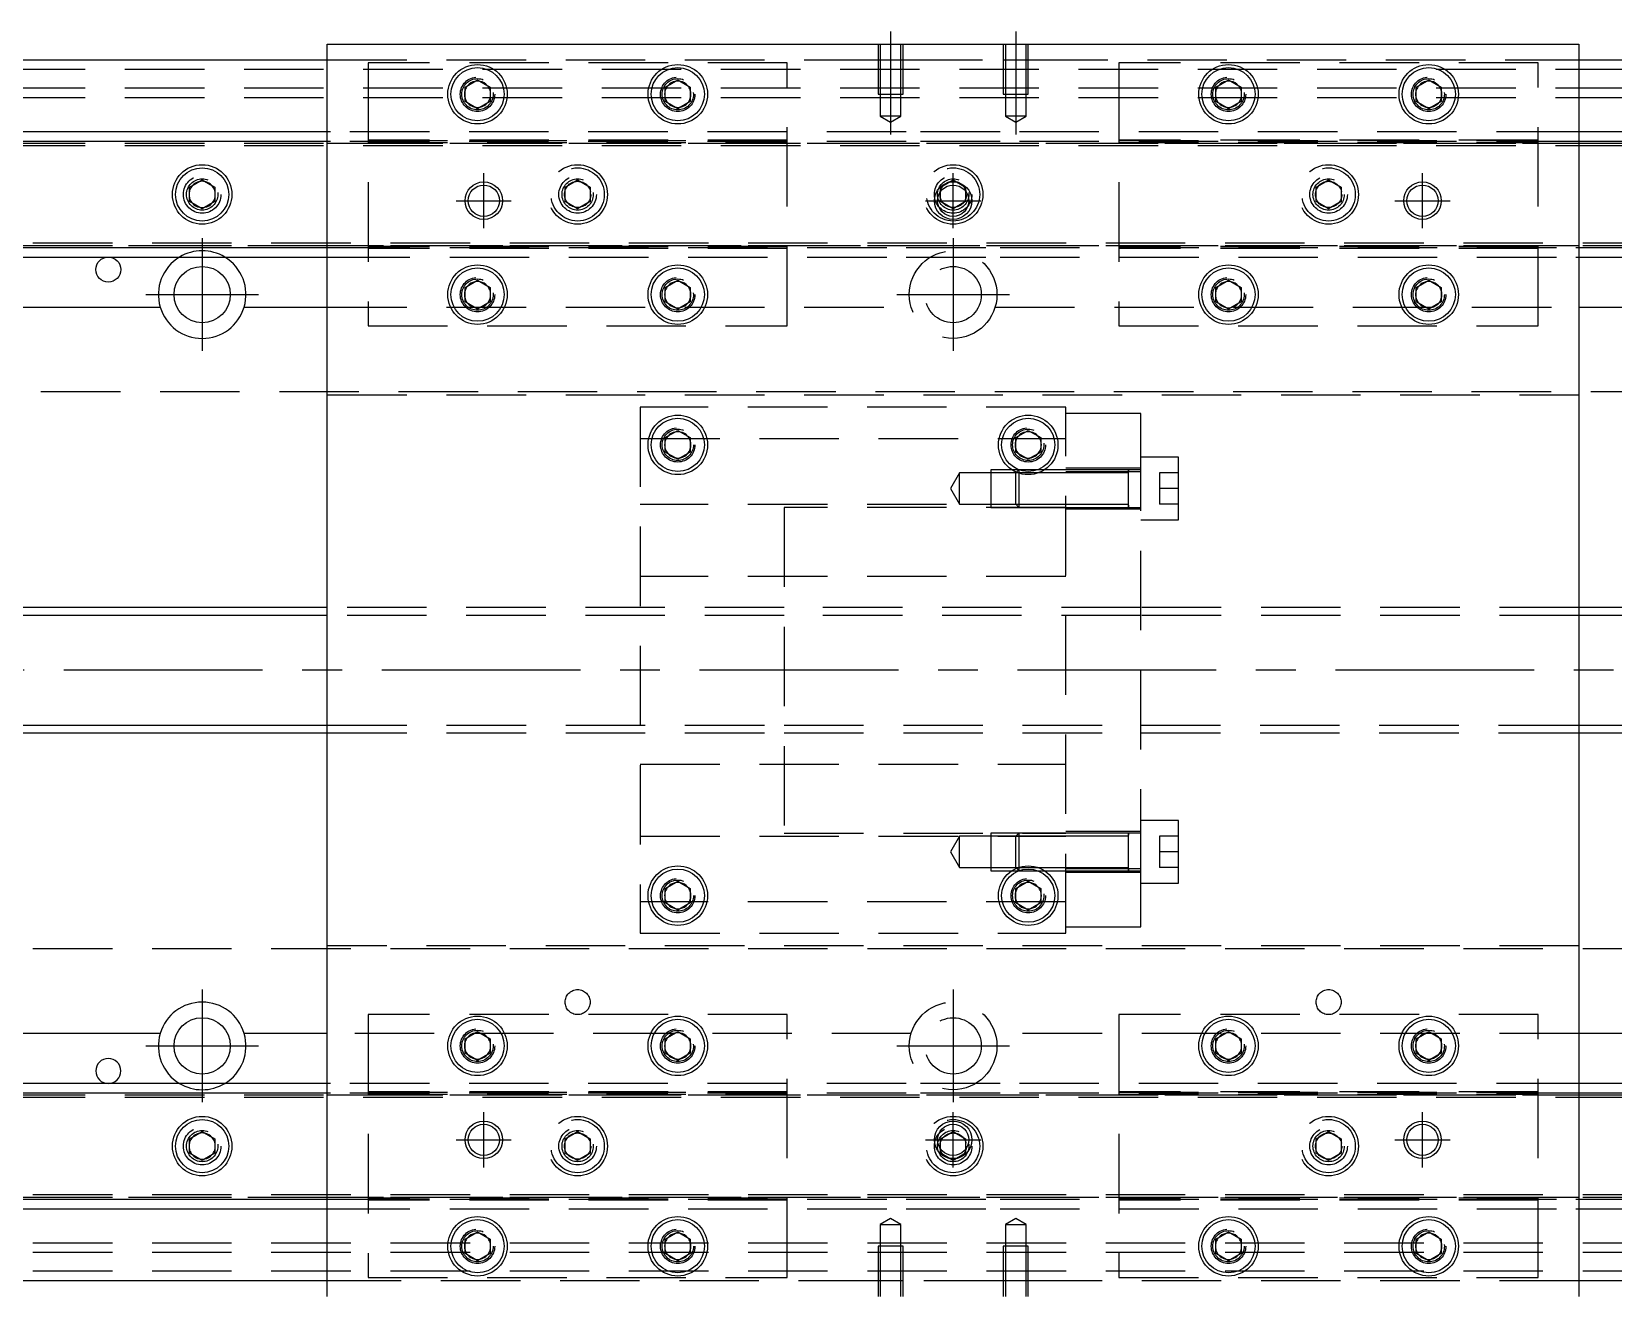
# Model space of a CAD drawing. Extents: x -20 to 983, y -290 to 102.
# Drawn here: x 232.7 to 485.5, y -100 to 102 of the extents above; entities that cross this region are included whole.
import ezdxf

# ---------------------------------------------------------------- set-up
doc = ezdxf.new("R2010")
doc.units = 0
doc.linetypes.add('CENTER', pattern=[50.8, 31.75, -6.35, 6.35, -6.35])
doc.linetypes.add('DASHED', pattern=[19.05, 12.7, -6.35])
doc.layers.get('0').update_dxf_attribs({"linetype": 'CONTINUOUS'})
doc.layers.add('CENTER', color=1, linetype='CENTER')

msp = doc.modelspace()

# ---------------------------------------------------------------- linework, layer by layer
at = {"color": 7, "linetype": 'CONTINUOUS'}
for p, q in [((280, -100), (280, 100)), ((280, 100), (480, 100)), ((480, 100), (480, -100)), ((0, 97.5), (280, 97.5)), ((480, 97.5), (760, 97.5)), ((302, 93.1547), (304, 94.309402)), ((304, 94.309402), (306, 93.1547)), ((334, 93.1547), (336, 94.309402)), ((336, 94.309402), (338, 93.1547)), ((422, 93.1547), (424, 94.309402)), ((424, 94.309402), (426, 93.1547)), ((454, 93.1547), (456, 94.309402)), ((456, 94.309402), (458, 93.1547)), ((302, 90.8453), (302, 93.1547)), ((306, 93.1547), (306, 90.8453)), ((334, 90.8453), (334, 93.1547)), ((338, 93.1547), (338, 90.8453)), ((422, 90.8453), (422, 93.1547)), ((426, 93.1547), (426, 90.8453)), ((454, 90.8453), (454, 93.1547)), ((458, 93.1547), (458, 90.8453)), ((304, 89.690598), (302, 90.8453)), ((306, 90.8453), (304, 89.690598)), ((336, 89.690598), (334, 90.8453)), ((338, 90.8453), (336, 89.690598)), ((424, 89.690598), (422, 90.8453)), ((426, 90.8453), (424, 89.690598)), ((456, 89.690598), (454, 90.8453)), ((458, 90.8453), (456, 89.690598)), ((280, 86), (0, 86)), ((760, 86), (480, 86)), ((280, 84.460392), (0, 84.460392)), ((760, 84.460392), (480, 84.460392)), ((258, 77.1547), (260, 78.309402)), ((258, 74.8453), (258, 77.1547)), ((260, 78.309402), (262, 77.1547)), ((262, 77.1547), (262, 74.8453)), ((260, 73.690598), (258, 74.8453)), ((262, 74.8453), (260, 73.690598)), ((0, 67.539608), (280, 67.539608)), ((0, 66), (280, 66)), ((480, 67.539608), (760, 67.539608)), ((480, 66), (760, 66)), ((302, 61.1547), (304, 62.309402)), ((302, 58.8453), (302, 61.1547)), ((304, 62.309402), (306, 61.1547)), ((306, 61.1547), (306, 58.8453)), ((334, 61.1547), (336, 62.309402)), ((334, 58.8453), (334, 61.1547)), ((336, 62.309402), (338, 61.1547)), ((338, 61.1547), (338, 58.8453)), ((422, 61.1547), (424, 62.309402)), ((422, 58.8453), (422, 61.1547)), ((424, 62.309402), (426, 61.1547)), ((426, 61.1547), (426, 58.8453)), ((454, 61.1547), (456, 62.309402)), ((454, 58.8453), (454, 61.1547)), ((456, 62.309402), (458, 61.1547)), ((458, 61.1547), (458, 58.8453)), ((304, 57.690598), (302, 58.8453)), ((306, 58.8453), (304, 57.690598)), ((336, 57.690598), (334, 58.8453)), ((338, 58.8453), (336, 57.690598)), ((424, 57.690598), (422, 58.8453)), ((426, 58.8453), (424, 57.690598)), ((456, 57.690598), (454, 58.8453)), ((458, 58.8453), (456, 57.690598)), ((146.708204, 58), (253.291796, 58)), ((266.708204, 58), (280, 58)), ((480, 58), (493.291796, 58)), ((334, 37.1547), (336, 38.309402)), ((336, 38.309402), (338, 37.1547)), ((390, 37.1547), (392, 38.309402)), ((392, 38.309402), (394, 37.1547)), ((334, 34.8453), (334, 37.1547)), ((338, 37.1547), (338, 34.8453)), ((390, 34.8453), (390, 37.1547)), ((394, 37.1547), (394, 34.8453)), ((336, 33.690598), (334, 34.8453)), ((338, 34.8453), (336, 33.690598)), ((392, 33.690598), (390, 34.8453)), ((394, 34.8453), (392, 33.690598)), ((408, 26.011846), (408, 26.012874)), ((280, 10), (28, 10)), ((703, 10), (480, 10)), ((28, -10), (280, -10)), ((480, -10), (703, -10)), ((390, -31.511852), (390.44468, -31.511852)), ((334, -34.8453), (336, -33.690598)), ((334, -37.1547), (334, -34.8453)), ((336, -33.690598), (338, -34.8453)), ((338, -34.8453), (338, -37.1547)), ((390, -34.8453), (392, -33.690598)), ((390, -37.1547), (390, -34.8453)), ((392, -33.690598), (394, -34.8453)), ((394, -34.8453), (394, -37.1547)), ((336, -38.309402), (334, -37.1547)), ((338, -37.1547), (336, -38.309402)), ((392, -38.309402), (390, -37.1547)), ((394, -37.1547), (392, -38.309402)), ((253.291796, -58), (146.708204, -58)), ((280, -58), (266.708204, -58)), ((302, -58.8453), (304, -57.690598)), ((304, -57.690598), (306, -58.8453)), ((334, -58.8453), (336, -57.690598)), ((336, -57.690598), (338, -58.8453)), ((422, -58.8453), (424, -57.690598)), ((424, -57.690598), (426, -58.8453)), ((454, -58.8453), (456, -57.690598)), ((456, -57.690598), (458, -58.8453)), ((493.291796, -58), (480, -58)), ((302, -61.1547), (302, -58.8453)), ((306, -58.8453), (306, -61.1547)), ((334, -61.1547), (334, -58.8453)), ((338, -58.8453), (338, -61.1547)), ((422, -61.1547), (422, -58.8453)), ((426, -58.8453), (426, -61.1547)), ((454, -61.1547), (454, -58.8453)), ((458, -58.8453), (458, -61.1547)), ((304, -62.309402), (302, -61.1547)), ((306, -61.1547), (304, -62.309402)), ((336, -62.309402), (334, -61.1547)), ((338, -61.1547), (336, -62.309402)), ((424, -62.309402), (422, -61.1547)), ((426, -61.1547), (424, -62.309402)), ((456, -62.309402), (454, -61.1547)), ((458, -61.1547), (456, -62.309402)), ((280, -66), (0, -66)), ((280, -67.539608), (0, -67.539608)), ((760, -66), (480, -66)), ((760, -67.539608), (480, -67.539608)), ((258, -74.8453), (260, -73.690598)), ((258, -77.1547), (258, -74.8453)), ((260, -73.690598), (262, -74.8453)), ((262, -74.8453), (262, -77.1547)), ((260, -78.309402), (258, -77.1547)), ((262, -77.1547), (260, -78.309402)), ((0, -84.460392), (280, -84.460392)), ((480, -84.460392), (760, -84.460392)), ((0, -86), (280, -86)), ((480, -86), (760, -86)), ((302, -90.8453), (304, -89.690598)), ((302, -93.1547), (302, -90.8453)), ((304, -89.690598), (306, -90.8453)), ((306, -90.8453), (306, -93.1547)), ((334, -90.8453), (336, -89.690598)), ((334, -93.1547), (334, -90.8453)), ((336, -89.690598), (338, -90.8453)), ((338, -90.8453), (338, -93.1547)), ((422, -90.8453), (424, -89.690598)), ((422, -93.1547), (422, -90.8453)), ((424, -89.690598), (426, -90.8453)), ((426, -90.8453), (426, -93.1547)), ((454, -90.8453), (456, -89.690598)), ((454, -93.1547), (454, -90.8453)), ((456, -89.690598), (458, -90.8453)), ((458, -90.8453), (458, -93.1547)), ((304, -94.309402), (302, -93.1547)), ((306, -93.1547), (304, -94.309402)), ((336, -94.309402), (334, -93.1547)), ((338, -93.1547), (336, -94.309402)), ((424, -94.309402), (422, -93.1547)), ((426, -93.1547), (424, -94.309402)), ((456, -94.309402), (454, -93.1547)), ((458, -93.1547), (456, -94.309402)), ((280, -97.5), (0, -97.5)), ((760, -97.5), (480, -97.5))]:
    msp.add_line(p, q, dxfattribs=at)
at = {"color": 3, "linetype": 'DASHED'}
for p, q in [((368.000006, 100), (368.000006, 92)), ((368.35, 100), (368.35, 92)), ((371.65, 92), (371.65, 100)), ((371.999994, 92), (371.999994, 100)), ((388.000006, 100), (388.000006, 92)), ((388.35, 100), (388.35, 92)), ((391.65, 92), (391.65, 100)), ((391.999994, 92), (391.999994, 100)), ((280, 97.5), (368.000006, 97.5)), ((286.5, 97), (286.5, 55)), ((353.5, 97), (286.5, 97)), ((353.5, 55), (353.5, 97)), ((368.000006, 97.5), (371.999994, 97.5)), ((371.999994, 97.5), (388.000006, 97.5)), ((388.000006, 97.5), (391.999994, 97.5)), ((391.999994, 97.5), (480, 97.5)), ((473.5, 97), (406.5, 97)), ((406.5, 97), (406.5, 55)), ((473.5, 55), (473.5, 97)), ((0, 96), (760, 96)), ((0, 93), (760, 93)), ((0, 91.5), (760, 91.5)), ((306.483582, 92.286038), (306.5, 92)), ((338.483582, 92.286038), (338.5, 92)), ((368.000006, 92), (371.999994, 92)), ((368.35, 92), (368.35, 88.5)), ((371.65, 88.5), (371.65, 92)), ((388.000006, 92), (391.999994, 92)), ((388.35, 92), (388.35, 88.5)), ((391.65, 88.5), (391.65, 92)), ((426.483582, 92.286038), (426.5, 92)), ((458.483582, 92.286038), (458.5, 92)), ((371.65, 88.5), (368.35, 88.5)), ((368.35, 88.5), (370, 87.547372)), ((370, 87.547372), (371.65, 88.5)), ((391.65, 88.5), (388.35, 88.5)), ((388.35, 88.5), (390, 87.547372)), ((390, 87.547372), (391.65, 88.5)), ((280.5, 86), (280, 86)), ((372.5, 86), (280.5, 86)), ((387.5, 86), (372.5, 86)), ((479.5, 86), (387.5, 86)), ((480, 86), (479.5, 86)), ((0, 84.204452), (280, 84.204452)), ((0, 84.2), (760, 84.2)), ((0, 83.8), (760, 83.8)), ((280.5, 84.460392), (280, 84.460392)), ((280, 84.204452), (280.5, 84.204452)), ((372.5, 84.460392), (280.5, 84.460392)), ((280.5, 84.204452), (479.5, 84.204452)), ((353.5, 84.643014), (286.5, 84.643014)), ((286.5, 84.6), (353.5, 84.6)), ((286.5, 84.3), (353.5, 84.3)), ((387.5, 84.460392), (372.5, 84.460392)), ((479.5, 84.460392), (387.5, 84.460392)), ((473.5, 84.643014), (406.5, 84.643014)), ((406.5, 84.6), (473.5, 84.6)), ((406.5, 84.3), (473.5, 84.3)), ((480, 84.460392), (479.5, 84.460392)), ((479.5, 84.204452), (480, 84.204452)), ((480, 84.204452), (760, 84.204452)), ((262.483582, 76.286038), (262.5, 76)), ((318, 77.1547), (320, 78.309402)), ((318, 74.8453), (318, 77.1547)), ((320, 78.309402), (322, 77.1547)), ((322, 77.1547), (322, 74.8453)), ((322.483582, 76.286038), (322.5, 76)), ((378, 77.1547), (380, 78.309402)), ((378, 74.8453), (378, 77.1547)), ((380, 78.309402), (382, 77.1547)), ((382, 77.1547), (382, 74.8453)), ((382.483582, 76.286038), (382.5, 76)), ((437.5, 76), (437.518502, 76.303588)), ((438, 77.1547), (440, 78.309402)), ((438, 74.8453), (438, 77.1547)), ((440, 78.309402), (442, 77.1547)), ((442, 77.1547), (442, 74.8453)), ((320, 73.690598), (318, 74.8453)), ((322, 74.8453), (320, 73.690598)), ((380, 73.690598), (378, 74.8453)), ((382, 74.8453), (380, 73.690598)), ((440, 73.690598), (438, 74.8453)), ((442, 74.8453), (440, 73.690598)), ((760, 68.2), (0, 68.2)), ((760, 67.8), (0, 67.8)), ((280, 67.795548), (0, 67.795548)), ((280.5, 67.795548), (280, 67.795548)), ((280, 67.539608), (280.5, 67.539608)), ((280, 66), (280.5, 66)), ((479.5, 67.795548), (280.5, 67.795548)), ((280.5, 67.539608), (372.5, 67.539608)), ((280.5, 66), (372.5, 66)), ((353.5, 67.7), (286.5, 67.7)), ((353.5, 67.4), (286.5, 67.4)), ((353.5, 67.356986), (286.5, 67.356986)), ((372.5, 67.539608), (387.5, 67.539608)), ((372.5, 66), (387.5, 66)), ((387.5, 67.539608), (479.5, 67.539608)), ((387.5, 66), (479.5, 66)), ((473.5, 67.7), (406.5, 67.7)), ((473.5, 67.4), (406.5, 67.4)), ((473.5, 67.356986), (406.5, 67.356986)), ((480, 67.795548), (479.5, 67.795548)), ((479.5, 67.539608), (480, 67.539608)), ((479.5, 66), (480, 66)), ((760, 67.795548), (480, 67.795548)), ((306.483582, 60.286038), (306.5, 60)), ((338.483582, 60.286038), (338.5, 60)), ((426.483582, 60.286038), (426.5, 60)), ((453.5, 60), (453.512884, 60.253488)), ((280, 58), (373.291796, 58)), ((386.708204, 58), (480, 58)), ((286.5, 55), (353.5, 55)), ((406.5, 55), (473.5, 55)), ((5.640312, 44.5), (760, 44.5)), ((280, 44), (480, 44)), ((398, 42), (330, 42)), ((330, 42), (330, -42)), ((398, -42), (398, 42)), ((410, 41), (398, 41)), ((410, 31.701734), (410, 41)), ((330, 37), (398, 37)), ((333.5, 36), (333.512884, 36.253488)), ((394.483582, 36.286038), (394.5, 36)), ((416, 34.011852), (410, 34.011852)), ((416, 24.011852), (416, 34.011852)), ((381, 31.511852), (379.556624, 29.011852)), ((381, 26.511852), (381, 31.511852)), ((386, 31.511852), (381, 31.511852)), ((386, 32.011846), (386, 26.011856)), ((389.419858, 32.011846), (386, 32.011846)), ((389.99998, 31.511852), (386, 31.511852)), ((390.49998, 32.011846), (389.419858, 32.011846)), ((390.124214, 31.636066), (390, 31.511852)), ((390, 26.511852), (390, 31.511852)), ((390.44468, 31.511852), (390, 31.511852)), ((390.5, 32.011852), (390.124214, 31.636066)), ((393.55532, 31.511852), (390.44468, 31.511852)), ((390.531284, 32.011846), (390.499994, 32.011846)), ((390.5, 32.011852), (390.5, 31.49306)), ((390.53127, 32.011852), (390.5, 32.011852)), ((390.5, 31.49306), (390.5, 26.011852)), ((393.46873, 32.011852), (390.53127, 32.011852)), ((393.468716, 32.011846), (390.531284, 32.011846)), ((394.580142, 32.011846), (393.468716, 32.011846)), ((394.580148, 32.011852), (393.46873, 32.011852)), ((398, 31.511852), (393.55532, 31.511852)), ((398, 32.011846), (394.580142, 32.011846)), ((398, 32.011852), (394.580148, 32.011852)), ((410, 32.261852), (398, 32.261852)), ((410, 31.701734), (398, 31.701734)), ((408.005, 32.011852), (398.00002, 32.011852)), ((408, 31.511852), (398.00002, 31.511852)), ((410, 32.011852), (407.995, 32.011852)), ((408, 31.662054), (408, 32.011852)), ((408, 32.011852), (408, 31.662054)), ((408, 26.361648), (408, 31.662054)), ((410, -31.701734), (410, 31.701734)), ((413, 31.511852), (413, 29.011852)), ((416, 31.511852), (413, 31.511852)), ((379.556624, 29.011852), (381, 26.511852)), ((416, 29.011852), (413, 29.011852)), ((413, 29.011852), (413, 26.511852)), ((398, 26.5), (330, 26.5)), ((353, 26), (353, -26)), ((398, 26), (353, 26)), ((381, 26.511852), (386, 26.511852)), ((386, 26.511852), (389.99998, 26.511852)), ((386, 26.011856), (390.49998, 26.011856)), ((390, 26.511852), (398, 26.511852)), ((390, 26.511852), (390.5, 26.011852)), ((390.5, 26.011856), (398, 26.011856)), ((390.5, 26.011852), (398, 26.011852)), ((398, 25.761852), (410, 25.761852)), ((398.00002, 26.511852), (408, 26.511852)), ((398.00002, 26.011852), (408.005, 26.011852)), ((407.995, 26.011852), (410, 26.011852)), ((408, 26.011852), (408, 26.361648)), ((408, 26.361648), (408, 26.011852)), ((416, 26.511852), (413, 26.511852)), ((410, 24.011852), (416, 24.011852)), ((398, 15), (330, 15)), ((352.99998, 10), (280, 10)), ((352.99998, 8.75), (280, 8.75)), ((410, 10), (353, 10)), ((410, 8.75), (353, 8.75)), ((480, 10), (410.00002, 10)), ((480, 8.75), (410.00002, 8.75)), ((280, -8.75), (352.99998, -8.75)), ((280, -10), (352.99998, -10)), ((353, -8.75), (410, -8.75)), ((353, -10), (410, -10)), ((410.00002, -8.75), (480, -8.75)), ((410.00002, -10), (480, -10)), ((330, -15), (398, -15)), ((416, -24.011852), (410, -24.011852)), ((416, -34.011852), (416, -24.011852)), ((330, -26.5), (398, -26.5)), ((353, -26), (398, -26)), ((381, -26.511852), (379.556624, -29.011852)), ((381, -31.511852), (381, -26.511852)), ((386, -26.511852), (381, -26.511852)), ((386, -26.011856), (386, -32.011846)), ((390.49998, -26.011856), (386, -26.011856)), ((389.99998, -26.511852), (386, -26.511852)), ((390.5, -26.011852), (390, -26.511852)), ((390, -31.511852), (390, -26.511852)), ((398, -26.511852), (390, -26.511852)), ((390.5, -26.011852), (390.5, -31.49306)), ((398, -26.011852), (390.5, -26.011852)), ((398, -26.011856), (390.5, -26.011856)), ((410, -25.761852), (398, -25.761852)), ((408.005, -26.011852), (398.00002, -26.011852)), ((408, -26.511852), (398.00002, -26.511852)), ((410, -26.011852), (407.995, -26.011852)), ((408, -26.511852), (408, -26.011846)), ((408, -26.361648), (408, -26.011852)), ((408, -26.011852), (408, -26.361648)), ((408, -31.662054), (408, -26.361648)), ((413, -26.511852), (413, -29.011852)), ((416, -26.511852), (413, -26.511852)), ((379.556624, -29.011852), (381, -31.511852)), ((416, -29.011852), (413, -29.011852)), ((413, -29.011852), (413, -31.511852)), ((381, -31.511852), (386, -31.511852)), ((386, -31.511852), (389.99998, -31.511852)), ((386, -32.011846), (389.419858, -32.011846)), ((389.419858, -32.011846), (390.49998, -32.011846)), ((390, -31.511852), (390.124214, -31.636066)), ((390.124214, -31.636066), (390.5, -32.011852)), ((390.44468, -31.511852), (393.55532, -31.511852)), ((390.499994, -32.011846), (390.531284, -32.011846)), ((390.5, -31.49306), (390.5, -32.011852)), ((390.5, -32.011852), (390.53127, -32.011852)), ((390.53127, -32.011852), (393.46873, -32.011852)), ((390.531284, -32.011846), (393.468716, -32.011846)), ((393.468716, -32.011846), (394.580142, -32.011846)), ((393.46873, -32.011852), (394.580148, -32.011852)), ((393.55532, -31.511852), (398, -31.511852)), ((394.580142, -32.011846), (398, -32.011846)), ((394.580148, -32.011852), (398, -32.011852)), ((410, -31.701734), (398, -31.701734)), ((410, -31.701734), (398, -31.701734)), ((398, -32.261852), (410, -32.261852)), ((398.00002, -31.511852), (408, -31.511852)), ((398.00002, -32.011852), (408.005, -32.011852)), ((407.995, -32.011852), (410, -32.011852)), ((408, -32.011856), (408, -31.511852)), ((408, -32.011852), (408, -31.662054)), ((408, -31.662054), (408, -32.011852)), ((410, -41), (410, -31.701734)), ((416, -31.511852), (413, -31.511852)), ((410, -34.011852), (416, -34.011852)), ((398, -37), (330, -37)), ((333.5, -36), (333.512884, -35.746512)), ((394.483582, -35.713962), (394.5, -36)), ((330, -42), (398, -42)), ((398, -41), (410, -41)), ((760, -44.5), (5.640312, -44.5)), ((480, -44), (280, -44)), ((353.5, -55), (286.5, -55)), ((286.5, -55), (286.5, -97)), ((353.5, -97), (353.5, -55)), ((473.5, -55), (406.5, -55)), ((406.5, -55), (406.5, -97)), ((473.5, -97), (473.5, -55)), ((373.291796, -58), (280, -58)), ((480, -58), (386.708204, -58)), ((306.483582, -59.713962), (306.5, -60)), ((338.483582, -59.713962), (338.5, -60)), ((426.483582, -59.713962), (426.5, -60)), ((458.483582, -59.713962), (458.5, -60)), ((0, -67.795548), (280, -67.795548)), ((0, -67.8), (760, -67.8)), ((0, -68.2), (760, -68.2)), ((280.5, -66), (280, -66)), ((280.5, -67.539608), (280, -67.539608)), ((280, -67.795548), (280.5, -67.795548)), ((372.5, -66), (280.5, -66)), ((372.5, -67.539608), (280.5, -67.539608)), ((280.5, -67.795548), (479.5, -67.795548)), ((353.5, -67.356986), (286.5, -67.356986)), ((286.5, -67.4), (353.5, -67.4)), ((286.5, -67.7), (353.5, -67.7)), ((387.5, -66), (372.5, -66)), ((387.5, -67.539608), (372.5, -67.539608)), ((479.5, -66), (387.5, -66)), ((479.5, -67.539608), (387.5, -67.539608)), ((473.5, -67.356986), (406.5, -67.356986)), ((406.5, -67.4), (473.5, -67.4)), ((406.5, -67.7), (473.5, -67.7)), ((480, -66), (479.5, -66)), ((480, -67.539608), (479.5, -67.539608)), ((479.5, -67.795548), (480, -67.795548)), ((480, -67.795548), (760, -67.795548)), ((262.483582, -75.713962), (262.5, -76)), ((318, -74.8453), (320, -73.690598)), ((318, -77.1547), (318, -74.8453)), ((320, -73.690598), (322, -74.8453)), ((322, -74.8453), (322, -77.1547)), ((322.483582, -75.713962), (322.5, -76)), ((378, -74.8453), (380, -73.690598)), ((378, -77.1547), (378, -74.8453)), ((380, -73.690598), (382, -74.8453)), ((382, -74.8453), (382, -77.1547)), ((382.483582, -75.713962), (382.5, -76)), ((437.5, -76), (437.518502, -75.696412)), ((438, -74.8453), (440, -73.690598)), ((438, -77.1547), (438, -74.8453)), ((440, -73.690598), (442, -74.8453)), ((442, -74.8453), (442, -77.1547)), ((320, -78.309402), (318, -77.1547)), ((322, -77.1547), (320, -78.309402)), ((380, -78.309402), (378, -77.1547)), ((382, -77.1547), (380, -78.309402)), ((440, -78.309402), (438, -77.1547)), ((442, -77.1547), (440, -78.309402)), ((760, -83.8), (0, -83.8)), ((760, -84.2), (0, -84.2)), ((280, -84.204452), (0, -84.204452)), ((280.5, -84.204452), (280, -84.204452)), ((280, -84.460392), (280.5, -84.460392)), ((479.5, -84.204452), (280.5, -84.204452)), ((280.5, -84.460392), (372.5, -84.460392)), ((353.5, -84.3), (286.5, -84.3)), ((353.5, -84.6), (286.5, -84.6)), ((353.5, -84.643014), (286.5, -84.643014)), ((372.5, -84.460392), (387.5, -84.460392)), ((387.5, -84.460392), (479.5, -84.460392)), ((473.5, -84.3), (406.5, -84.3)), ((473.5, -84.6), (406.5, -84.6)), ((473.5, -84.643014), (406.5, -84.643014)), ((480, -84.204452), (479.5, -84.204452)), ((479.5, -84.460392), (480, -84.460392)), ((760, -84.204452), (480, -84.204452)), ((280, -86), (280.5, -86)), ((280.5, -86), (372.5, -86)), ((370, -87.547372), (368.35, -88.5)), ((371.65, -88.5), (370, -87.547372)), ((372.5, -86), (387.5, -86)), ((387.5, -86), (479.5, -86)), ((390, -87.547372), (388.35, -88.5)), ((391.65, -88.5), (390, -87.547372)), ((479.5, -86), (480, -86)), ((368.35, -88.5), (371.65, -88.5)), ((368.35, -88.5), (368.35, -92)), ((371.65, -92), (371.65, -88.5)), ((388.35, -88.5), (391.65, -88.5)), ((388.35, -88.5), (388.35, -92)), ((391.65, -92), (391.65, -88.5)), ((760, -91.5), (0, -91.5)), ((760, -93), (0, -93)), ((301.5, -92), (301.512884, -91.746512)), ((333.5, -92), (333.518502, -91.696412)), ((371.999994, -92), (368.000006, -92)), ((368.000006, -92), (368.000006, -100)), ((368.35, -92), (368.35, -100)), ((371.65, -100), (371.65, -92)), ((371.999994, -100), (371.999994, -92)), ((391.999994, -92), (388.000006, -92)), ((388.000006, -92), (388.000006, -100)), ((388.35, -92), (388.35, -100)), ((391.65, -100), (391.65, -92)), ((391.999994, -100), (391.999994, -92)), ((421.5, -92), (421.518502, -91.696412)), ((458.483582, -91.713962), (458.5, -92)), ((760, -96), (0, -96)), ((368.000006, -97.5), (280, -97.5)), ((286.5, -97), (353.5, -97)), ((371.999994, -97.5), (368.000006, -97.5)), ((388.000006, -97.5), (371.999994, -97.5)), ((391.999994, -97.5), (388.000006, -97.5)), ((480, -97.5), (391.999994, -97.5)), ((406.5, -97), (473.5, -97))]:
    msp.add_line(p, q, dxfattribs=at)
at = {"color": 3, "linetype": 'CONTINUOUS'}
for p, q in [((280, 8.75), (28, 8.75)), ((703, 8.75), (480, 8.75)), ((28, -8.75), (280, -8.75)), ((480, -8.75), (703, -8.75))]:
    msp.add_line(p, q, dxfattribs=at)
at = {"color": 7, "linetype": 'CONTINUOUS'}
for centre, radius in [((304, 92), 4.75), ((304, 92), 4.25), ((336, 92), 4.75), ((336, 92), 4.25), ((424, 92), 4.75), ((424, 92), 4.25), ((456, 92), 4.75), ((456, 92), 4.25), ((260, 76), 4.75), ((260, 76), 4.25), ((305, 75), 2.5), ((380, 75), 3), ((380, 75), 2.5), ((455, 75), 2.5), ((245, 64), 2), ((260, 60), 4.5), ((304, 60), 4.75), ((304, 60), 4.25), ((336, 60), 4.75), ((336, 60), 4.25), ((424, 60), 4.75), ((424, 60), 4.25), ((456, 60), 4.75), ((456, 60), 4.25), ((336, 36), 4.75), ((392, 36), 4.75), ((336, 36), 4.25), ((392, 36), 4.25), ((336, -36), 4.75), ((336, -36), 4.25), ((392, -36), 4.75), ((392, -36), 4.25), ((260, -60), 4.5), ((304, -60), 4.75), ((336, -60), 4.75), ((424, -60), 4.75), ((456, -60), 4.75), ((304, -60), 4.25), ((336, -60), 4.25), ((424, -60), 4.25), ((456, -60), 4.25), ((260, -76), 4.75), ((260, -76), 4.25), ((305, -75), 2.5), ((380, -75), 3), ((380, -75), 2.5), ((455, -75), 2.5), ((304, -92), 4.75), ((304, -92), 4.25), ((336, -92), 4.75), ((336, -92), 4.25), ((424, -92), 4.75), ((424, -92), 4.25), ((456, -92), 4.75), ((456, -92), 4.25)]:
    msp.add_circle(centre, radius, dxfattribs=at)
at = {"color": 3, "linetype": 'DASHED'}
for centre, radius in [((304, 92), 2.75), ((304, 92), 2.5), ((336, 92), 2.75), ((336, 92), 2.5), ((424, 92), 2.75), ((424, 92), 2.5), ((456, 92), 2.75), ((456, 92), 2.5), ((260, 76), 3), ((260, 76), 2.5), ((320, 76), 4.75), ((320, 76), 4.25), ((320, 76), 3), ((320, 76), 2.5), ((380, 76), 4.75), ((380, 76), 4.25), ((380, 76), 3), ((380, 76), 2.5), ((440, 76), 4.75), ((440, 76), 4.25), ((440, 76), 3), ((440, 76), 2.5), ((320, 76), 2.1), ((380, 76), 2.1), ((440, 76), 2.1), ((380, 60), 7), ((380, 60), 4.5), ((304, 60), 2.75), ((304, 60), 2.5), ((336, 60), 2.75), ((336, 60), 2.5), ((424, 60), 2.75), ((424, 60), 2.5), ((456, 60), 2.75), ((456, 60), 2.5), ((336, 36), 2.75), ((336, 36), 2.5), ((392, 36), 2.75), ((392, 36), 2.5), ((336, -36), 2.75), ((336, -36), 2.5), ((392, -36), 2.75), ((392, -36), 2.5), ((320, -53), 2), ((380, -60), 7), ((440, -53), 2), ((380, -60), 4.5), ((304, -60), 2.75), ((304, -60), 2.5), ((336, -60), 2.75), ((336, -60), 2.5), ((424, -60), 2.75), ((424, -60), 2.5), ((456, -60), 2.75), ((456, -60), 2.5), ((260, -76), 3), ((320, -76), 4.75), ((320, -76), 4.25), ((320, -76), 3), ((380, -76), 4.75), ((380, -76), 4.25), ((380, -76), 3), ((440, -76), 4.75), ((440, -76), 4.25), ((440, -76), 3), ((260, -76), 2.5), ((320, -76), 2.5), ((320, -76), 2.1), ((380, -76), 2.5), ((380, -76), 2.1), ((440, -76), 2.5), ((440, -76), 2.1), ((304, -92), 2.75), ((304, -92), 2.5), ((336, -92), 2.75), ((336, -92), 2.5), ((424, -92), 2.75), ((424, -92), 2.5), ((456, -92), 2.75), ((456, -92), 2.5)]:
    msp.add_circle(centre, radius, dxfattribs=at)
at = {"color": 3, "linetype": 'CONTINUOUS'}
for centre in [(305, 75), (455, 75), (305, -75), (455, -75)]:
    msp.add_circle(centre, 3, dxfattribs=at)
at = {"color": 7, "linetype": 'CONTINUOUS'}
for centre, radius, start, end in [((304, 92), 2.1, 102.24721, 137.75279), ((304, 92), 2.1, 77.75279, 102.24721), ((304, 92), 2.1, 42.24721, 77.75279), ((336, 92), 2.1, 102.24721, 137.75279), ((336, 92), 2.1, 77.75279, 102.24721), ((336, 92), 2.1, 42.24721, 77.75279), ((424, 92), 2.1, 102.24721, 137.75279), ((424, 92), 2.1, 77.75279, 102.24721), ((424, 92), 2.1, 42.24721, 77.75279), ((456, 92), 2.1, 102.24721, 137.75279), ((456, 92), 2.1, 77.75279, 102.24721), ((456, 92), 2.1, 42.24721, 77.75279), ((304, 92), 2.1, 162.24721, 180), ((304, 92), 2.1, 180, 197.75279), ((304, 92), 2.1, 137.75279, 162.24721), ((304, 92), 2.1, 197.75279, 222.24721), ((304, 92), 2.1, 17.75279, 42.24721), ((304, 92), 2.1, 317.75279, 342.24721), ((304, 92), 2.1, 342.24721, 17.75279), ((336, 92), 2.1, 162.24721, 180), ((336, 92), 2.1, 180, 197.75279), ((336, 92), 2.1, 137.75279, 162.24721), ((336, 92), 2.1, 197.75279, 222.24721), ((336, 92), 2.1, 17.75279, 42.24721), ((336, 92), 2.1, 317.75279, 342.24721), ((336, 92), 2.1, 342.24721, 17.75279), ((424, 92), 2.1, 162.24721, 180), ((424, 92), 2.1, 180, 197.75279), ((424, 92), 2.1, 137.75279, 162.24721), ((424, 92), 2.1, 197.75279, 222.24721), ((424, 92), 2.1, 17.75279, 42.24721), ((424, 92), 2.1, 317.75279, 342.24721), ((424, 92), 2.1, 342.24721, 17.75279), ((456, 92), 2.1, 162.24721, 180), ((456, 92), 2.1, 180, 197.75279), ((456, 92), 2.1, 137.75279, 162.24721), ((456, 92), 2.1, 197.75279, 222.24721), ((456, 92), 2.1, 17.75279, 42.24721), ((456, 92), 2.1, 317.75279, 342.24721), ((456, 92), 2.1, 342.24721, 17.75279), ((304, 92), 2.1, 222.24721, 257.75279), ((304, 92), 2.1, 257.75279, 282.24721), ((304, 92), 2.1, 282.24721, 317.75279), ((336, 92), 2.1, 222.24721, 257.75279), ((336, 92), 2.1, 257.75279, 282.24721), ((336, 92), 2.1, 282.24721, 317.75279), ((424, 92), 2.1, 222.24721, 257.75279), ((424, 92), 2.1, 257.75279, 282.24721), ((424, 92), 2.1, 282.24721, 317.75279), ((456, 92), 2.1, 222.24721, 257.75279), ((456, 92), 2.1, 257.75279, 282.24721), ((456, 92), 2.1, 282.24721, 317.75279), ((260, 76), 2.1, 162.24721, 180), ((260, 76), 2.1, 180, 197.75279), ((260, 76), 2.1, 137.75279, 162.24721), ((260, 76), 2.1, 102.24721, 137.75279), ((260, 76), 2.1, 77.75279, 102.24721), ((260, 76), 2.1, 42.24721, 77.75279), ((260, 76), 2.1, 17.75279, 42.24721), ((260, 76), 2.1, 342.24721, 17.75279), ((260, 76), 2.1, 197.75279, 222.24721), ((260, 76), 2.1, 222.24721, 257.75279), ((260, 76), 2.1, 257.75279, 282.24721), ((260, 76), 2.1, 282.24721, 317.75279), ((260, 76), 2.1, 317.75279, 342.24721), ((260, 60), 7, 121.002719, 196.60155), ((260, 60), 7, 343.39845, 58.997281), ((304, 60), 2.1, 137.75279, 162.24721), ((304, 60), 2.1, 102.24721, 137.75279), ((304, 60), 2.1, 77.75279, 102.24721), ((304, 60), 2.1, 42.24721, 77.75279), ((304, 60), 2.1, 17.75279, 42.24721), ((336, 60), 2.1, 137.75279, 162.24721), ((336, 60), 2.1, 102.24721, 137.75279), ((336, 60), 2.1, 77.75279, 102.24721), ((336, 60), 2.1, 42.24721, 77.75279), ((336, 60), 2.1, 17.75279, 42.24721), ((424, 60), 2.1, 137.75279, 162.24721), ((424, 60), 2.1, 102.24721, 137.75279), ((424, 60), 2.1, 77.75279, 102.24721), ((424, 60), 2.1, 42.24721, 77.75279), ((424, 60), 2.1, 17.75279, 42.24721), ((456, 60), 2.1, 137.75279, 162.24721), ((456, 60), 2.1, 102.24721, 137.75279), ((456, 60), 2.1, 77.75279, 102.24721), ((456, 60), 2.1, 42.24721, 77.75279), ((456, 60), 2.1, 17.75279, 42.24721), ((304, 60), 2.1, 162.24721, 180), ((304, 60), 2.1, 180, 197.75279), ((304, 60), 2.1, 197.75279, 222.24721), ((304, 60), 2.1, 222.24721, 257.75279), ((304, 60), 2.1, 282.24721, 317.75279), ((304, 60), 2.1, 317.75279, 342.24721), ((304, 60), 2.1, 342.24721, 17.75279), ((336, 60), 2.1, 162.24721, 180), ((336, 60), 2.1, 180, 197.75279), ((336, 60), 2.1, 197.75279, 222.24721), ((336, 60), 2.1, 222.24721, 257.75279), ((336, 60), 2.1, 282.24721, 317.75279), ((336, 60), 2.1, 317.75279, 342.24721), ((336, 60), 2.1, 342.24721, 17.75279), ((424, 60), 2.1, 162.24721, 180), ((424, 60), 2.1, 180, 197.75279), ((424, 60), 2.1, 197.75279, 222.24721), ((424, 60), 2.1, 222.24721, 257.75279), ((424, 60), 2.1, 282.24721, 317.75279), ((424, 60), 2.1, 317.75279, 342.24721), ((424, 60), 2.1, 342.24721, 17.75279), ((456, 60), 2.1, 162.24721, 180), ((456, 60), 2.1, 180, 197.75279), ((456, 60), 2.1, 197.75279, 222.24721), ((456, 60), 2.1, 222.24721, 257.75279), ((456, 60), 2.1, 282.24721, 317.75279), ((456, 60), 2.1, 317.75279, 342.24721), ((456, 60), 2.1, 342.24721, 17.75279), ((260, 60), 7, 196.60155, 343.39845), ((304, 60), 2.1, 257.75279, 282.24721), ((336, 60), 2.1, 257.75279, 282.24721), ((424, 60), 2.1, 257.75279, 282.24721), ((456, 60), 2.1, 257.75279, 282.24721), ((336, 36), 2.1, 102.24721, 137.75279), ((336, 36), 2.1, 77.75279, 102.24721), ((336, 36), 2.1, 42.24721, 77.75279), ((392, 36), 2.1, 102.24721, 137.75279), ((392, 36), 2.1, 77.75279, 102.24721), ((392, 36), 2.1, 42.24721, 77.75279), ((336, 36), 2.1, 162.24721, 180), ((336, 36), 2.1, 180, 197.75279), ((336, 36), 2.1, 137.75279, 162.24721), ((336, 36), 2.1, 17.75279, 42.24721), ((336, 36), 2.1, 342.24721, 17.75279), ((392, 36), 2.1, 162.24721, 180), ((392, 36), 2.1, 180, 197.75279), ((392, 36), 2.1, 137.75279, 162.24721), ((392, 36), 2.1, 17.75279, 42.24721), ((392, 36), 2.1, 342.24721, 17.75279), ((336, 36), 2.1, 197.75279, 222.24721), ((336, 36), 2.1, 222.24721, 257.75279), ((336, 36), 2.1, 257.75279, 282.24721), ((336, 36), 2.1, 282.24721, 317.75279), ((336, 36), 2.1, 317.75279, 342.24721), ((392, 36), 2.1, 197.75279, 222.24721), ((392, 36), 2.1, 222.24721, 257.75279), ((392, 36), 2.1, 257.75279, 282.24721), ((392, 36), 2.1, 282.24721, 317.75279), ((392, 36), 2.1, 317.75279, 342.24721), ((336, -36), 2.1, 162.24721, 180), ((336, -36), 2.1, 137.75279, 162.24721), ((336, -36), 2.1, 102.24721, 137.75279), ((336, -36), 2.1, 77.75279, 102.24721), ((336, -36), 2.1, 42.24721, 77.75279), ((336, -36), 2.1, 17.75279, 42.24721), ((336, -36), 2.1, 342.24721, 17.75279), ((392, -36), 2.1, 162.24721, 180), ((392, -36), 2.1, 137.75279, 162.24721), ((392, -36), 2.1, 102.24721, 137.75279), ((392, -36), 2.1, 77.75279, 102.24721), ((392, -36), 2.1, 42.24721, 77.75279), ((392, -36), 2.1, 17.75279, 42.24721), ((392, -36), 2.1, 342.24721, 17.75279), ((336, -36), 2.1, 180, 197.75279), ((336, -36), 2.1, 197.75279, 222.24721), ((336, -36), 2.1, 222.24721, 257.75279), ((336, -36), 2.1, 282.24721, 317.75279), ((336, -36), 2.1, 317.75279, 342.24721), ((392, -36), 2.1, 180, 197.75279), ((392, -36), 2.1, 197.75279, 222.24721), ((392, -36), 2.1, 222.24721, 257.75279), ((392, -36), 2.1, 282.24721, 317.75279), ((392, -36), 2.1, 317.75279, 342.24721), ((336, -36), 2.1, 257.75279, 282.24721), ((392, -36), 2.1, 257.75279, 282.24721), ((260, -60), 7, 16.60155, 163.39845), ((260, -60), 7, 163.39845, 238.997281), ((260, -60), 7, 301.002719, 16.60155), ((304, -60), 2.1, 102.24721, 137.75279), ((304, -60), 2.1, 77.75279, 102.24721), ((304, -60), 2.1, 42.24721, 77.75279), ((336, -60), 2.1, 102.24721, 137.75279), ((336, -60), 2.1, 77.75279, 102.24721), ((336, -60), 2.1, 42.24721, 77.75279), ((424, -60), 2.1, 102.24721, 137.75279), ((424, -60), 2.1, 77.75279, 102.24721), ((424, -60), 2.1, 42.24721, 77.75279), ((456, -60), 2.1, 102.24721, 137.75279), ((456, -60), 2.1, 77.75279, 102.24721), ((456, -60), 2.1, 42.24721, 77.75279), ((304, -60), 2.1, 162.24721, 180), ((304, -60), 2.1, 180, 197.75279), ((304, -60), 2.1, 137.75279, 162.24721), ((304, -60), 2.1, 197.75279, 222.24721), ((304, -60), 2.1, 17.75279, 42.24721), ((304, -60), 2.1, 317.75279, 342.24721), ((304, -60), 2.1, 342.24721, 17.75279), ((336, -60), 2.1, 162.24721, 180), ((336, -60), 2.1, 180, 197.75279), ((336, -60), 2.1, 137.75279, 162.24721), ((336, -60), 2.1, 197.75279, 222.24721), ((336, -60), 2.1, 17.75279, 42.24721), ((336, -60), 2.1, 317.75279, 342.24721), ((336, -60), 2.1, 342.24721, 17.75279), ((424, -60), 2.1, 162.24721, 180), ((424, -60), 2.1, 180, 197.75279), ((424, -60), 2.1, 137.75279, 162.24721), ((424, -60), 2.1, 197.75279, 222.24721), ((424, -60), 2.1, 17.75279, 42.24721), ((424, -60), 2.1, 317.75279, 342.24721), ((424, -60), 2.1, 342.24721, 17.75279), ((456, -60), 2.1, 162.24721, 180), ((456, -60), 2.1, 180, 197.75279), ((456, -60), 2.1, 137.75279, 162.24721), ((456, -60), 2.1, 197.75279, 222.24721), ((456, -60), 2.1, 17.75279, 42.24721), ((456, -60), 2.1, 317.75279, 342.24721), ((456, -60), 2.1, 342.24721, 17.75279), ((245, -64), 2, 90, 270), ((245, -64), 2, 270, 90), ((304, -60), 2.1, 222.24721, 257.75279), ((304, -60), 2.1, 257.75279, 282.24721), ((304, -60), 2.1, 282.24721, 317.75279), ((336, -60), 2.1, 222.24721, 257.75279), ((336, -60), 2.1, 257.75279, 282.24721), ((336, -60), 2.1, 282.24721, 317.75279), ((424, -60), 2.1, 222.24721, 257.75279), ((424, -60), 2.1, 257.75279, 282.24721), ((424, -60), 2.1, 282.24721, 317.75279), ((456, -60), 2.1, 222.24721, 257.75279), ((456, -60), 2.1, 257.75279, 282.24721), ((456, -60), 2.1, 282.24721, 317.75279), ((260, -76), 2.1, 162.24721, 180), ((260, -76), 2.1, 137.75279, 162.24721), ((260, -76), 2.1, 102.24721, 137.75279), ((260, -76), 2.1, 77.75279, 102.24721), ((260, -76), 2.1, 42.24721, 77.75279), ((260, -76), 2.1, 17.75279, 42.24721), ((260, -76), 2.1, 342.24721, 17.75279), ((260, -76), 2.1, 180, 197.75279), ((260, -76), 2.1, 197.75279, 222.24721), ((260, -76), 2.1, 222.24721, 257.75279), ((260, -76), 2.1, 257.75279, 282.24721), ((260, -76), 2.1, 282.24721, 317.75279), ((260, -76), 2.1, 317.75279, 342.24721), ((304, -92), 2.1, 137.75279, 162.24721), ((304, -92), 2.1, 102.24721, 137.75279), ((304, -92), 2.1, 77.75279, 102.24721), ((304, -92), 2.1, 42.24721, 77.75279), ((304, -92), 2.1, 17.75279, 42.24721), ((336, -92), 2.1, 137.75279, 162.24721), ((336, -92), 2.1, 102.24721, 137.75279), ((336, -92), 2.1, 77.75279, 102.24721), ((336, -92), 2.1, 42.24721, 77.75279), ((336, -92), 2.1, 17.75279, 42.24721), ((424, -92), 2.1, 137.75279, 162.24721), ((424, -92), 2.1, 102.24721, 137.75279), ((424, -92), 2.1, 77.75279, 102.24721), ((424, -92), 2.1, 42.24721, 77.75279), ((424, -92), 2.1, 17.75279, 42.24721), ((456, -92), 2.1, 137.75279, 162.24721), ((456, -92), 2.1, 102.24721, 137.75279), ((456, -92), 2.1, 77.75279, 102.24721), ((456, -92), 2.1, 42.24721, 77.75279), ((456, -92), 2.1, 17.75279, 42.24721), ((304, -92), 2.1, 162.24721, 180), ((304, -92), 2.1, 180, 197.75279), ((304, -92), 2.1, 197.75279, 222.24721), ((304, -92), 2.1, 222.24721, 257.75279), ((304, -92), 2.1, 282.24721, 317.75279), ((304, -92), 2.1, 317.75279, 342.24721), ((304, -92), 2.1, 342.24721, 17.75279), ((336, -92), 2.1, 162.24721, 180), ((336, -92), 2.1, 180, 197.75279), ((336, -92), 2.1, 197.75279, 222.24721), ((336, -92), 2.1, 222.24721, 257.75279), ((336, -92), 2.1, 282.24721, 317.75279), ((336, -92), 2.1, 317.75279, 342.24721), ((336, -92), 2.1, 342.24721, 17.75279), ((424, -92), 2.1, 162.24721, 180), ((424, -92), 2.1, 180, 197.75279), ((424, -92), 2.1, 197.75279, 222.24721), ((424, -92), 2.1, 222.24721, 257.75279), ((424, -92), 2.1, 282.24721, 317.75279), ((424, -92), 2.1, 317.75279, 342.24721), ((424, -92), 2.1, 342.24721, 17.75279), ((456, -92), 2.1, 162.24721, 180), ((456, -92), 2.1, 180, 197.75279), ((456, -92), 2.1, 197.75279, 222.24721), ((456, -92), 2.1, 222.24721, 257.75279), ((456, -92), 2.1, 282.24721, 317.75279), ((456, -92), 2.1, 317.75279, 342.24721), ((456, -92), 2.1, 342.24721, 17.75279), ((304, -92), 2.1, 257.75279, 282.24721), ((336, -92), 2.1, 257.75279, 282.24721), ((424, -92), 2.1, 257.75279, 282.24721), ((456, -92), 2.1, 257.75279, 282.24721)]:
    msp.add_arc(centre, radius, start, end, dxfattribs=at)
at = {"color": 3, "linetype": 'DASHED'}
for centre, start, end in [((260, 60), 58.997281, 121.002719), ((301, 60), 341.96968, 343.39845), ((260, -60), 238.997281, 301.002719)]:
    msp.add_arc(centre, 7, start, end, dxfattribs=at)
at = {"layer": 'CENTER', "color": 1, "linetype": 'CENTER'}
for p, q in [((370, 102), (370, 85.547372)), ((390, 102), (390, 85.547372)), ((305, 70.6), (305, 79.4)), ((380, 70.6), (380, 79.4)), ((455, 70.6), (455, 79.4)), ((300.6, 75), (309.4, 75)), ((375.6, 75), (384.4, 75)), ((450.6, 75), (459.4, 75)), ((260, 69), (260, 51)), ((380, 69), (380, 51)), ((251, 60), (269, 60)), ((371, 60), (389, 60)), ((828.445, 0), (-20, 0)), ((260, -51), (260, -69)), ((380, -51), (380, -69)), ((251, -60), (269, -60)), ((371, -60), (389, -60)), ((305, -79.4), (305, -70.6)), ((380, -79.4), (380, -70.6)), ((455, -79.4), (455, -70.6)), ((300.6, -75), (309.4, -75)), ((375.6, -75), (384.4, -75)), ((450.6, -75), (459.4, -75))]:
    msp.add_line(p, q, dxfattribs=at)

doc.saveas('drawing.dxf')
